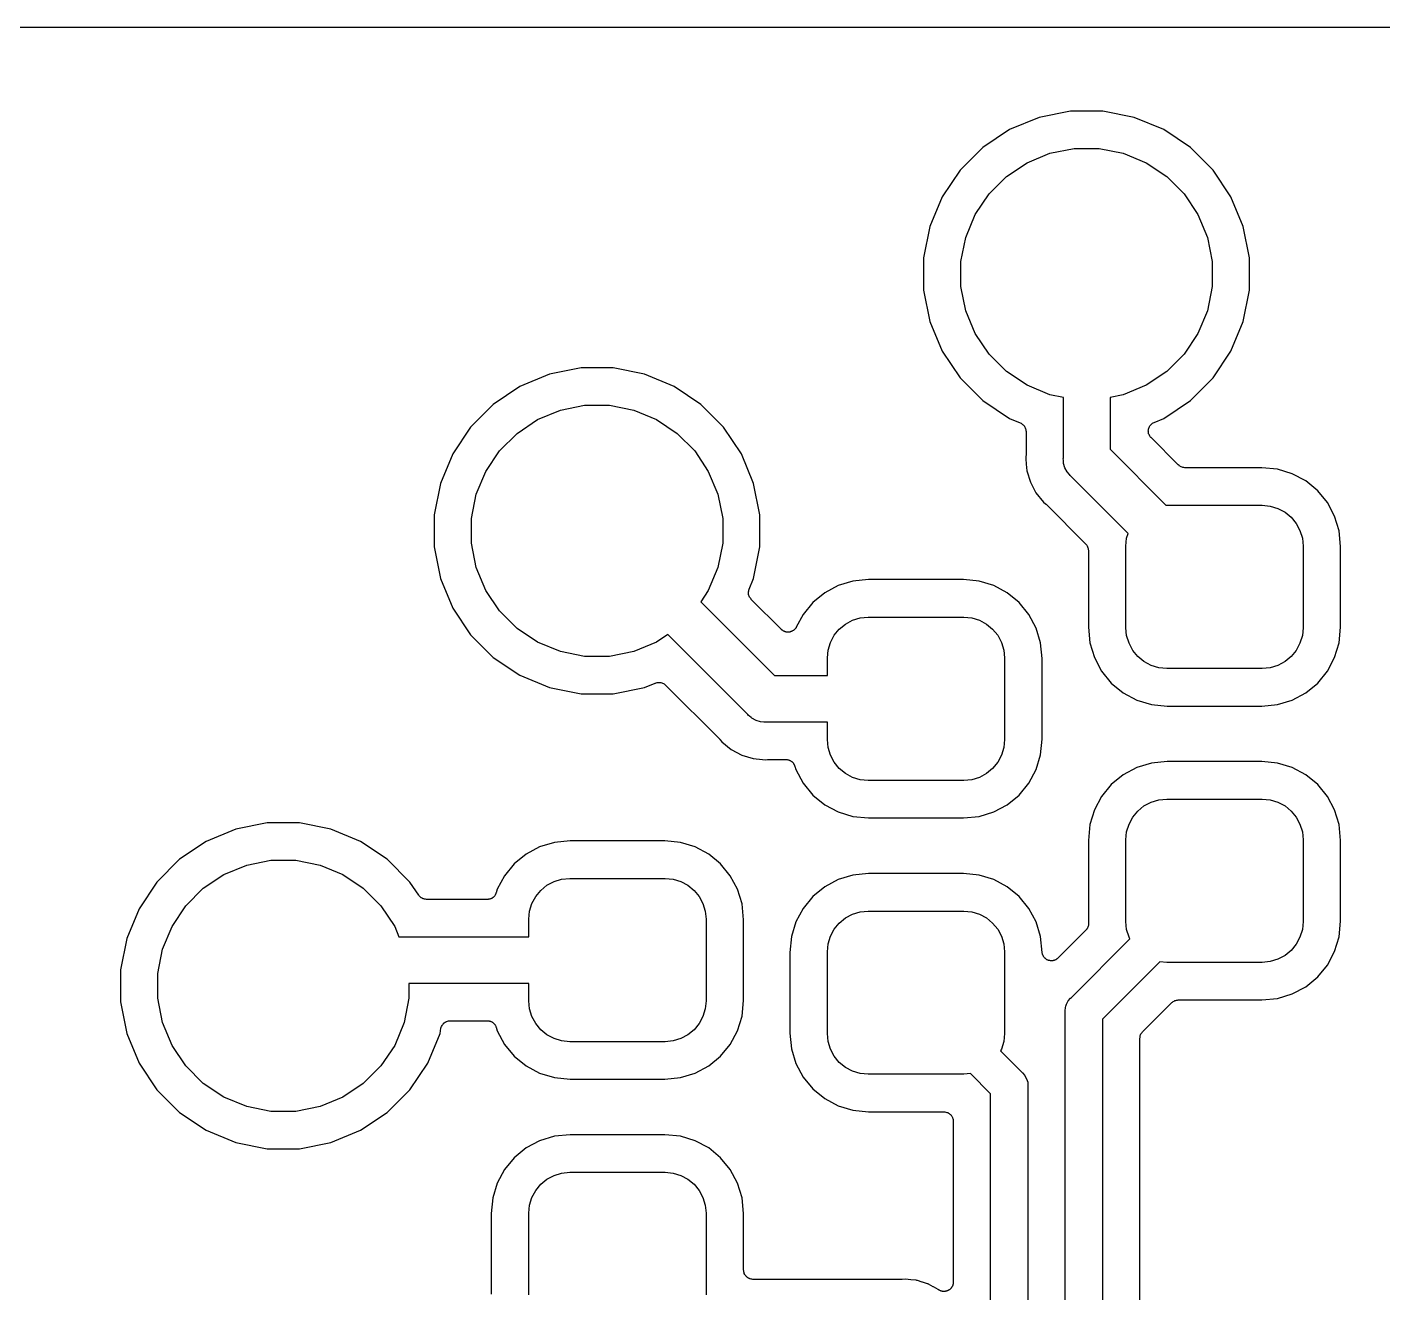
# Model space of a CAD drawing. Extents: x 150 to 178.5, y -114.8 to -80.
# Drawn here: x 156.94 to 164.2, y -86.78 to -80 of the extents above; entities that cross this region are included whole.
import ezdxf

# ---------------------------------------------------------------- set-up
doc = ezdxf.new("R2010")
doc.units = 0
doc.header["$MEASUREMENT"] = 0
doc.layers.add('BLACK', color=7, linetype='CONTINUOUS')

msp = doc.modelspace()

# ---------------------------------------------------------------- linework, layer by layer
at = {"layer": 'BLACK', "linetype": 'CONTINUOUS'}
for p, q in [((150.05, -80), (178.45, -80)), ((162.36, -80.4838), (162.201, -80.5496)), ((162.529, -80.4502), (162.36, -80.4838)), ((162.701, -80.4502), (162.529, -80.4502)), ((162.869, -80.4838), (162.701, -80.4502)), ((163.028, -80.5496), (162.869, -80.4838)), ((162.201, -80.5496), (162.058, -80.6451)), ((163.171, -80.6451), (163.028, -80.5496)), ((162.058, -80.6451), (161.936, -80.7667)), ((162.418, -80.6761), (162.548, -80.6502)), ((162.548, -80.6502), (162.681, -80.6502)), ((162.681, -80.6502), (162.811, -80.6761)), ((163.293, -80.7668), (163.171, -80.6451)), ((162.185, -80.8005), (162.296, -80.7268)), ((162.296, -80.7268), (162.418, -80.6761)), ((162.811, -80.6761), (162.933, -80.7268)), ((162.933, -80.7268), (163.044, -80.8005)), ((161.936, -80.7667), (161.841, -80.9098)), ((162.092, -80.8942), (162.185, -80.8005)), ((163.044, -80.8005), (163.137, -80.8942)), ((163.388, -80.9098), (163.293, -80.7668)), ((161.841, -80.9098), (161.775, -81.0686)), ((162.018, -81.0045), (162.092, -80.8942)), ((163.137, -80.8942), (163.211, -81.0045)), ((163.454, -81.0686), (163.388, -80.9098)), ((161.967, -81.127), (162.018, -81.0045)), ((163.211, -81.0045), (163.262, -81.127)), ((161.775, -81.0686), (161.741, -81.2373)), ((163.488, -81.2373), (163.454, -81.0686)), ((161.941, -81.257), (161.967, -81.127)), ((163.262, -81.127), (163.288, -81.257)), ((161.741, -81.2373), (161.741, -81.4093)), ((163.488, -81.4093), (163.488, -81.2373)), ((161.941, -81.3896), (161.941, -81.257)), ((163.288, -81.257), (163.288, -81.3896)), ((161.741, -81.4093), (161.775, -81.578)), ((161.967, -81.5197), (161.941, -81.3896)), ((163.288, -81.3896), (163.262, -81.5197)), ((163.454, -81.578), (163.488, -81.4093)), ((162.018, -81.6422), (161.967, -81.5197)), ((163.262, -81.5197), (163.211, -81.6422)), ((161.775, -81.578), (161.841, -81.7369)), ((163.388, -81.7369), (163.454, -81.578)), ((162.092, -81.7524), (162.018, -81.6422)), ((163.211, -81.6422), (163.137, -81.7524)), ((161.841, -81.7369), (161.936, -81.8799)), ((163.293, -81.8799), (163.388, -81.7369)), ((162.185, -81.8462), (162.092, -81.7524)), ((163.137, -81.7524), (163.044, -81.8462)), ((159.736, -81.8605), (159.577, -81.9263)), ((159.905, -81.8269), (159.736, -81.8605)), ((160.077, -81.8269), (159.905, -81.8269)), ((160.245, -81.8605), (160.077, -81.8269)), ((160.404, -81.9263), (160.245, -81.8605)), ((161.936, -81.8799), (162.058, -82.0015)), ((162.296, -81.9198), (162.185, -81.8462)), ((163.044, -81.8462), (162.933, -81.9198)), ((163.171, -82.0015), (163.293, -81.8799)), ((159.577, -81.9263), (159.434, -82.0218)), ((160.547, -82.0218), (160.404, -81.9263)), ((162.418, -81.9706), (162.296, -81.9198)), ((162.933, -81.9198), (162.811, -81.9706)), ((159.434, -82.0218), (159.313, -82.1434)), ((159.794, -82.0528), (159.924, -82.0269)), ((159.924, -82.0269), (160.057, -82.0269)), ((160.057, -82.0269), (160.187, -82.0528)), ((160.669, -82.1434), (160.547, -82.0218)), ((162.058, -82.0015), (162.201, -82.097)), ((162.49, -81.9847), (162.418, -81.9706)), ((162.49, -82.3084), (162.49, -81.9847)), ((162.811, -81.9706), (162.74, -81.9847)), ((162.74, -81.9847), (162.74, -82.2628)), ((163.028, -82.0971), (163.171, -82.0015)), ((159.562, -82.1772), (159.672, -82.1035)), ((159.672, -82.1035), (159.794, -82.0528)), ((160.187, -82.0528), (160.31, -82.1035)), ((160.31, -82.1035), (160.42, -82.1772)), ((162.201, -82.097), (162.259, -82.121)), ((162.976, -82.1186), (163.028, -82.0971)), ((159.313, -82.1434), (159.217, -82.2864)), ((159.468, -82.2709), (159.562, -82.1772)), ((160.42, -82.1772), (160.514, -82.2709)), ((160.764, -82.2864), (160.669, -82.1434)), ((162.259, -82.121), (162.259, -82.121)), ((162.259, -82.121), (162.259, -82.1211)), ((162.259, -82.1211), (162.259, -82.1211)), ((162.259, -82.1211), (162.259, -82.1212)), ((162.259, -82.1212), (162.263, -82.1234)), ((162.263, -82.1234), (162.268, -82.1257)), ((162.268, -82.1257), (162.268, -82.1258)), ((162.268, -82.1258), (162.268, -82.1259)), ((162.268, -82.1259), (162.271, -82.1289)), ((162.271, -82.1289), (162.275, -82.1319)), ((162.275, -82.1319), (162.275, -82.1321)), ((162.275, -82.1321), (162.275, -82.1322)), ((162.275, -82.1322), (162.278, -82.1358)), ((162.278, -82.1358), (162.281, -82.1395)), ((162.281, -82.1395), (162.281, -82.1397)), ((162.281, -82.1397), (162.281, -82.1398)), ((162.281, -82.1398), (162.284, -82.144)), ((162.284, -82.144), (162.286, -82.1481)), ((162.286, -82.1481), (162.286, -82.1483)), ((162.286, -82.1483), (162.286, -82.1485)), ((162.286, -82.1485), (162.287, -82.1529)), ((162.287, -82.1529), (162.289, -82.1574)), ((162.289, -82.1574), (162.289, -82.1577)), ((162.289, -82.1577), (162.289, -82.1579)), ((162.289, -82.1579), (162.289, -82.1624)), ((162.289, -82.1624), (162.29, -82.1671)), ((162.29, -82.1671), (162.29, -82.2961)), ((162.945, -82.1643), (162.946, -82.1596)), ((162.945, -82.1644), (162.945, -82.1643)), ((162.945, -82.1646), (162.945, -82.1644)), ((162.946, -82.1692), (162.945, -82.1646)), ((162.946, -82.1546), (162.948, -82.1501)), ((162.946, -82.1547), (162.946, -82.1546)), ((162.946, -82.1549), (162.946, -82.1547)), ((162.946, -82.1596), (162.946, -82.1549)), ((162.946, -82.174), (162.946, -82.1692)), ((162.946, -82.1741), (162.946, -82.174)), ((162.946, -82.1743), (162.946, -82.1741)), ((162.947, -82.1789), (162.946, -82.1743)), ((162.949, -82.1834), (162.947, -82.1789)), ((162.948, -82.1501), (162.949, -82.1455)), ((162.949, -82.1453), (162.951, -82.1411)), ((162.949, -82.1454), (162.949, -82.1453)), ((162.949, -82.1455), (162.949, -82.1454)), ((162.949, -82.1835), (162.949, -82.1834)), ((162.949, -82.1836), (162.949, -82.1835)), ((162.951, -82.1878), (162.949, -82.1836)), ((162.951, -82.1411), (162.954, -82.1369)), ((162.954, -82.1367), (162.957, -82.1331)), ((162.954, -82.1368), (162.954, -82.1367)), ((162.954, -82.1369), (162.954, -82.1368)), ((162.957, -82.1331), (162.96, -82.1294)), ((162.96, -82.1292), (162.964, -82.1262)), ((162.96, -82.1293), (162.96, -82.1292)), ((162.96, -82.1294), (162.96, -82.1293)), ((162.964, -82.1262), (162.967, -82.1232)), ((162.967, -82.1232), (162.968, -82.1232)), ((162.968, -82.1231), (162.972, -82.1208)), ((162.968, -82.1232), (162.968, -82.1231)), ((162.972, -82.1208), (162.976, -82.1186)), ((162.953, -82.1921), (162.951, -82.1878)), ((162.953, -82.1922), (162.953, -82.1921)), ((162.953, -82.1923), (162.953, -82.1922)), ((162.956, -82.196), (162.953, -82.1923)), ((162.959, -82.1997), (162.956, -82.196)), ((162.959, -82.1999), (162.959, -82.1997)), ((162.96, -82.1999), (162.959, -82.1999)), ((162.959, -82.1999), (162.959, -82.1999)), ((162.96, -82.2002), (162.96, -82.1999)), ((163.106, -82.3466), (162.96, -82.2002)), ((159.217, -82.2864), (159.151, -82.4453)), ((159.394, -82.3812), (159.468, -82.2709)), ((160.514, -82.2709), (160.587, -82.3812)), ((160.83, -82.4453), (160.764, -82.2864)), ((162.289, -82.301), (162.288, -82.3145)), ((162.288, -82.3145), (162.291, -82.3422)), ((162.29, -82.2968), (162.289, -82.2989)), ((162.289, -82.2989), (162.289, -82.301)), ((162.29, -82.2961), (162.29, -82.2968)), ((162.489, -82.3145), (162.49, -82.3084)), ((162.49, -82.3207), (162.489, -82.3145)), ((162.49, -82.3233), (162.49, -82.3207)), ((162.491, -82.339), (162.49, -82.3233)), ((162.74, -82.2628), (163.04, -82.5629)), ((159.343, -82.5037), (159.394, -82.3812)), ((160.587, -82.3812), (160.638, -82.5037)), ((162.291, -82.3422), (162.291, -82.3422)), ((162.291, -82.3422), (162.294, -82.3783)), ((162.294, -82.3783), (162.313, -82.4395)), ((162.498, -82.3626), (162.491, -82.339)), ((162.51, -82.3843), (162.498, -82.3626)), ((162.522, -82.3986), (162.51, -82.3843)), ((162.526, -82.4034), (162.522, -82.3986)), ((163.11, -82.3496), (163.106, -82.3466)), ((163.113, -82.3525), (163.11, -82.3496)), ((163.114, -82.3527), (163.113, -82.3525)), ((163.114, -82.3528), (163.114, -82.3527)), ((163.118, -82.355), (163.114, -82.3528)), ((163.122, -82.3572), (163.118, -82.355)), ((163.122, -82.3573), (163.122, -82.3572)), ((163.122, -82.3575), (163.122, -82.3573)), ((163.127, -82.3588), (163.122, -82.3575)), ((163.131, -82.3602), (163.127, -82.3588)), ((163.132, -82.3603), (163.131, -82.3602)), ((163.131, -82.3602), (163.131, -82.3602)), ((163.136, -82.3608), (163.132, -82.3603)), ((163.141, -82.3613), (163.136, -82.3608)), ((163.142, -82.3613), (163.141, -82.3613)), ((163.141, -82.3613), (163.141, -82.3613)), ((163.141, -82.3613), (163.141, -82.3613)), ((163.141, -82.3613), (163.141, -82.3613)), ((163.554, -82.3613), (163.142, -82.3613)), ((163.638, -82.3696), (163.554, -82.3613)), ((163.717, -82.3935), (163.638, -82.3696)), ((163.789, -82.4323), (163.717, -82.3935)), ((159.151, -82.4453), (159.118, -82.614)), ((160.864, -82.614), (160.83, -82.4453)), ((162.313, -82.4395), (162.343, -82.496)), ((162.53, -82.4073), (162.526, -82.4034)), ((162.837, -82.7136), (162.53, -82.4073)), ((163.853, -82.4845), (163.789, -82.4323)), ((159.318, -82.6337), (159.343, -82.5037)), ((160.638, -82.5037), (160.664, -82.6337)), ((162.343, -82.496), (162.384, -82.5455)), ((162.384, -82.5455), (162.394, -82.5541)), ((163.905, -82.5481), (163.853, -82.4845)), ((159.118, -82.614), (159.118, -82.786)), ((160.864, -82.786), (160.864, -82.614)), ((162.394, -82.5541), (162.395, -82.5545)), ((162.395, -82.5545), (162.396, -82.556)), ((162.396, -82.556), (162.398, -82.5574)), ((162.398, -82.5574), (162.609, -82.7688)), ((163.04, -82.5629), (163.044, -82.5625)), ((163.044, -82.5625), (163.556, -82.5625)), ((163.556, -82.5625), (163.599, -82.5667)), ((163.599, -82.5667), (163.64, -82.5792)), ((163.64, -82.5792), (163.678, -82.5994)), ((163.678, -82.5994), (163.711, -82.6266)), ((163.944, -82.6206), (163.905, -82.5481)), ((159.318, -82.7663), (159.318, -82.6337)), ((160.664, -82.6337), (160.664, -82.7663)), ((163.711, -82.6266), (163.738, -82.6597)), ((163.738, -82.6597), (163.758, -82.6975)), ((163.968, -82.6994), (163.944, -82.6206)), ((162.825, -82.7812), (162.829, -82.7386)), ((162.829, -82.7386), (162.837, -82.7136)), ((163.758, -82.6975), (163.771, -82.7386)), ((163.771, -82.7386), (163.775, -82.7812)), ((163.976, -82.7837), (163.968, -82.6994)), ((159.118, -82.786), (159.151, -82.9547)), ((159.343, -82.8963), (159.318, -82.7663)), ((160.664, -82.7663), (160.638, -82.8963)), ((160.83, -82.9547), (160.864, -82.786)), ((162.609, -82.7688), (162.609, -82.7689)), ((162.609, -82.7689), (162.609, -82.7689)), ((162.609, -82.7689), (162.609, -82.7689)), ((162.609, -82.7689), (162.61, -82.7693)), ((162.61, -82.7693), (162.612, -82.7728)), ((162.612, -82.7728), (162.615, -82.7764)), ((162.615, -82.7764), (162.616, -82.7767)), ((162.616, -82.7767), (162.616, -82.7769)), ((162.616, -82.7769), (162.618, -82.7809)), ((162.618, -82.7809), (162.62, -82.7851)), ((162.62, -82.7851), (162.62, -82.7853)), ((162.62, -82.7853), (162.62, -82.7856)), ((162.62, -82.7856), (162.622, -82.79)), ((162.622, -82.79), (162.623, -82.7944)), ((162.623, -82.7944), (162.623, -82.7947)), ((162.623, -82.7947), (162.623, -82.7949)), ((162.623, -82.7949), (162.623, -82.7995)), ((162.623, -82.7995), (162.624, -82.8041)), ((162.624, -82.8041), (162.624, -83.2163)), ((162.825, -83.2188), (162.825, -82.7812)), ((163.775, -82.7812), (163.775, -83.2188)), ((163.976, -83.2163), (163.976, -82.7837)), ((159.394, -83.0188), (159.343, -82.8963)), ((160.638, -82.8963), (160.587, -83.0188)), ((159.151, -82.9547), (159.217, -83.1136)), ((160.806, -83.0124), (160.83, -82.9547)), ((161.362, -82.9696), (161.283, -82.9935)), ((161.446, -82.9613), (161.362, -82.9696)), ((161.954, -82.9613), (161.446, -82.9613)), ((162.038, -82.9696), (161.954, -82.9613)), ((162.117, -82.9935), (162.038, -82.9696)), ((159.468, -83.1291), (159.394, -83.0188)), ((160.587, -83.0188), (160.547, -83.0793)), ((160.803, -83.0264), (160.804, -83.0217)), ((160.803, -83.031), (160.803, -83.0264)), ((160.803, -83.0312), (160.803, -83.031)), ((160.803, -83.0314), (160.803, -83.0312)), ((160.803, -83.0361), (160.803, -83.0314)), ((160.803, -83.0407), (160.803, -83.0361)), ((160.803, -83.0409), (160.803, -83.0407)), ((160.803, -83.0411), (160.803, -83.0409)), ((160.805, -83.0457), (160.803, -83.0411)), ((160.804, -83.0213), (160.805, -83.0169)), ((160.804, -83.0215), (160.804, -83.0213)), ((160.804, -83.0217), (160.804, -83.0215)), ((160.805, -83.0169), (160.806, -83.0124)), ((160.806, -83.0501), (160.805, -83.0457)), ((160.806, -83.0503), (160.806, -83.0501)), ((160.806, -83.0505), (160.806, -83.0503)), ((160.808, -83.0546), (160.806, -83.0505)), ((160.811, -83.0587), (160.808, -83.0546)), ((161.211, -83.0323), (161.147, -83.0845)), ((161.283, -82.9935), (161.211, -83.0323)), ((162.189, -83.0323), (162.117, -82.9935)), ((162.253, -83.0845), (162.189, -83.0323)), ((159.217, -83.1136), (159.313, -83.2566)), ((160.547, -83.0793), (160.942, -83.475)), ((160.811, -83.0589), (160.811, -83.0587)), ((160.811, -83.0591), (160.811, -83.0589)), ((160.814, -83.0628), (160.811, -83.0591)), ((160.817, -83.0664), (160.814, -83.0628)), ((160.817, -83.0667), (160.817, -83.0664)), ((160.817, -83.0669), (160.817, -83.0667)), ((160.817, -83.0667), (160.817, -83.0667)), ((160.817, -83.0667), (160.817, -83.0667)), ((160.979, -83.2284), (160.817, -83.0669)), ((161.147, -83.0845), (161.095, -83.1481)), ((162.305, -83.1481), (162.253, -83.0845)), ((159.562, -83.2228), (159.468, -83.1291)), ((161.095, -83.1481), (161.058, -83.2166)), ((161.289, -83.2266), (161.322, -83.1994)), ((161.322, -83.1994), (161.36, -83.1792)), ((161.36, -83.1792), (161.401, -83.1667)), ((161.401, -83.1667), (161.444, -83.1625)), ((161.444, -83.1625), (161.956, -83.1625)), ((161.956, -83.1625), (161.999, -83.1667)), ((161.999, -83.1667), (162.04, -83.1792)), ((162.04, -83.1792), (162.078, -83.1994)), ((162.078, -83.1994), (162.111, -83.2266)), ((162.344, -83.2206), (162.305, -83.1481)), ((159.313, -83.2566), (159.434, -83.3782)), ((159.672, -83.2965), (159.562, -83.2228)), ((160.37, -83.2561), (160.31, -83.2965)), ((160.798, -83.6841), (160.37, -83.2561)), ((160.98, -83.2298), (160.979, -83.2284)), ((160.982, -83.2315), (160.98, -83.2298)), ((160.984, -83.2329), (160.982, -83.2315)), ((160.986, -83.2346), (160.984, -83.2329)), ((160.988, -83.2356), (160.986, -83.2346)), ((160.99, -83.2369), (160.988, -83.2356)), ((160.993, -83.2379), (160.99, -83.2369)), ((160.995, -83.2392), (160.993, -83.2379)), ((160.997, -83.2398), (160.995, -83.2392)), ((160.999, -83.2407), (160.997, -83.2398)), ((161.002, -83.2413), (160.999, -83.2407)), ((161.004, -83.242), (161.002, -83.2413)), ((161.006, -83.2423), (161.004, -83.242)), ((161.009, -83.2427), (161.006, -83.2423)), ((161.011, -83.2427), (161.009, -83.2427)), ((161.014, -83.243), (161.011, -83.2427)), ((161.016, -83.2428), (161.014, -83.243)), ((161.018, -83.2428), (161.016, -83.2428)), ((161.021, -83.2423), (161.018, -83.2428)), ((161.024, -83.2421), (161.021, -83.2423)), ((161.026, -83.2414), (161.024, -83.2421)), ((161.028, -83.241), (161.026, -83.2414)), ((161.03, -83.24), (161.028, -83.241)), ((161.033, -83.2393), (161.03, -83.24)), ((161.035, -83.2382), (161.033, -83.2393)), ((161.037, -83.2374), (161.035, -83.2382)), ((161.039, -83.236), (161.037, -83.2374)), ((161.042, -83.2347), (161.039, -83.236)), ((161.043, -83.2333), (161.042, -83.2347)), ((161.045, -83.232), (161.043, -83.2333)), ((161.047, -83.2302), (161.045, -83.232)), ((161.049, -83.2286), (161.047, -83.2302)), ((161.051, -83.2268), (161.049, -83.2286)), ((161.052, -83.2252), (161.051, -83.2268)), ((161.054, -83.2231), (161.052, -83.2252)), ((161.055, -83.2211), (161.054, -83.2231)), ((161.057, -83.2191), (161.055, -83.2211)), ((161.058, -83.2172), (161.057, -83.2191)), ((161.058, -83.2166), (161.058, -83.2172)), ((161.242, -83.2975), (161.262, -83.2597)), ((161.262, -83.2597), (161.289, -83.2266)), ((162.111, -83.2266), (162.138, -83.2597)), ((162.138, -83.2597), (162.158, -83.2975)), ((162.368, -83.2994), (162.344, -83.2206)), ((162.624, -83.2163), (162.632, -83.3006)), ((162.829, -83.2614), (162.825, -83.2188)), ((162.842, -83.3025), (162.829, -83.2614)), ((163.771, -83.2614), (163.758, -83.3025)), ((163.775, -83.2188), (163.771, -83.2614)), ((163.968, -83.3006), (163.976, -83.2163)), ((159.794, -83.3472), (159.672, -83.2965)), ((160.31, -83.2965), (160.187, -83.3472)), ((161.225, -83.3812), (161.229, -83.3386)), ((161.229, -83.3386), (161.242, -83.2975)), ((162.158, -83.2975), (162.171, -83.3386)), ((162.171, -83.3386), (162.175, -83.3812)), ((162.376, -83.3837), (162.368, -83.2994)), ((162.632, -83.3006), (162.656, -83.3794)), ((162.862, -83.3403), (162.842, -83.3025)), ((162.889, -83.3734), (162.862, -83.3403)), ((163.738, -83.3403), (163.711, -83.3734)), ((163.758, -83.3025), (163.738, -83.3403)), ((163.944, -83.3794), (163.968, -83.3006)), ((159.434, -83.3782), (159.577, -83.4737)), ((159.924, -83.3731), (159.794, -83.3472)), ((160.057, -83.3731), (159.924, -83.3731)), ((160.187, -83.3472), (160.057, -83.3731)), ((161.225, -83.475), (161.225, -83.3812)), ((162.175, -83.3812), (162.175, -83.8187)), ((162.376, -83.8163), (162.376, -83.3837)), ((162.656, -83.3794), (162.695, -83.4519)), ((162.922, -83.4006), (162.889, -83.3734)), ((162.96, -83.4208), (162.922, -83.4006)), ((163.678, -83.4006), (163.64, -83.4208)), ((163.711, -83.3734), (163.678, -83.4006)), ((163.905, -83.4519), (163.944, -83.3794)), ((159.577, -83.4737), (159.736, -83.5395)), ((160.942, -83.475), (161.225, -83.475)), ((162.695, -83.4519), (162.747, -83.5155)), ((163.001, -83.4333), (162.96, -83.4208)), ((163.044, -83.4375), (163.001, -83.4333)), ((163.556, -83.4375), (163.044, -83.4375)), ((163.599, -83.4333), (163.556, -83.4375)), ((163.64, -83.4208), (163.599, -83.4333)), ((163.853, -83.5155), (163.905, -83.4519)), ((159.736, -83.5395), (159.905, -83.5731)), ((160.077, -83.5731), (160.245, -83.5395)), ((160.245, -83.5395), (160.303, -83.5156)), ((160.303, -83.5155), (160.304, -83.5154)), ((160.303, -83.5156), (160.303, -83.5155)), ((160.303, -83.5155), (160.303, -83.5155)), ((160.303, -83.5156), (160.303, -83.5156)), ((160.304, -83.5154), (160.308, -83.5141)), ((160.308, -83.5141), (160.313, -83.5128)), ((160.313, -83.5127), (160.318, -83.5123)), ((160.313, -83.5128), (160.313, -83.5127)), ((160.313, -83.5127), (160.313, -83.5127)), ((160.318, -83.5123), (160.322, -83.5118)), ((160.322, -83.5118), (160.323, -83.5119)), ((160.323, -83.5119), (160.323, -83.5118)), ((160.323, -83.5118), (160.328, -83.5124)), ((160.328, -83.5124), (160.332, -83.5128)), ((160.332, -83.5128), (160.332, -83.5129)), ((160.332, -83.5129), (160.333, -83.5129)), ((160.333, -83.5129), (160.337, -83.5143)), ((160.337, -83.5143), (160.341, -83.5157)), ((160.341, -83.5157), (160.342, -83.5158)), ((160.342, -83.5158), (160.342, -83.5158)), ((160.342, -83.5158), (160.346, -83.5181)), ((160.346, -83.5181), (160.35, -83.5203)), ((160.35, -83.5203), (160.35, -83.5204)), ((160.35, -83.5204), (160.35, -83.5205)), ((160.35, -83.5205), (160.354, -83.5235)), ((160.354, -83.5235), (160.358, -83.5265)), ((160.358, -83.5265), (160.648, -83.8168)), ((162.747, -83.5155), (162.811, -83.5677)), ((163.789, -83.5677), (163.853, -83.5155)), ((159.905, -83.5731), (160.077, -83.5731)), ((162.811, -83.5677), (162.883, -83.6065)), ((162.883, -83.6065), (162.962, -83.6304)), ((162.962, -83.6304), (163.046, -83.6387)), ((163.554, -83.6387), (163.638, -83.6304)), ((163.638, -83.6304), (163.717, -83.6065)), ((163.717, -83.6065), (163.789, -83.5677)), ((160.802, -83.6888), (160.798, -83.6841)), ((160.807, -83.6927), (160.802, -83.6888)), ((160.816, -83.7006), (160.807, -83.6927)), ((160.807, -83.6927), (160.807, -83.6927)), ((160.821, -83.7044), (160.816, -83.7006)), ((160.843, -83.716), (160.821, -83.7044)), ((163.046, -83.6387), (163.554, -83.6387)), ((160.866, -83.7232), (160.843, -83.716)), ((160.885, -83.725), (160.866, -83.7232)), ((160.891, -83.7256), (160.885, -83.725)), ((160.885, -83.725), (160.885, -83.725)), ((160.897, -83.725), (160.891, -83.7256)), ((161.225, -83.725), (160.897, -83.725)), ((161.225, -83.8187), (161.225, -83.725)), ((160.648, -83.8168), (160.648, -83.8173)), ((160.648, -83.8173), (160.65, -83.8189)), ((160.65, -83.8189), (160.651, -83.8204)), ((160.651, -83.8204), (160.66, -83.8309)), ((160.66, -83.8309), (160.709, -83.8715)), ((161.229, -83.8614), (161.225, -83.8187)), ((162.175, -83.8187), (162.171, -83.8614)), ((162.368, -83.9006), (162.376, -83.8163)), ((160.709, -83.8715), (160.766, -83.9017)), ((160.766, -83.9017), (160.827, -83.9203)), ((160.827, -83.9203), (160.877, -83.9252)), ((160.877, -83.9252), (160.877, -83.9252)), ((160.877, -83.9252), (160.891, -83.9266)), ((160.891, -83.9266), (160.904, -83.9252)), ((160.904, -83.9252), (160.905, -83.9252)), ((160.905, -83.9252), (160.907, -83.9252)), ((160.907, -83.9252), (160.909, -83.925)), ((160.909, -83.925), (161.002, -83.925)), ((161.002, -83.925), (161.003, -83.925)), ((161.003, -83.925), (161.005, -83.9253)), ((161.005, -83.9253), (161.008, -83.9253)), ((161.008, -83.9253), (161.01, -83.9258)), ((161.01, -83.9258), (161.013, -83.9261)), ((161.013, -83.9261), (161.015, -83.9268)), ((161.015, -83.9268), (161.017, -83.9272)), ((161.017, -83.9272), (161.02, -83.9282)), ((161.02, -83.9282), (161.022, -83.929)), ((161.242, -83.9025), (161.229, -83.8614)), ((161.262, -83.9403), (161.242, -83.9025)), ((162.158, -83.9025), (162.138, -83.9403)), ((162.171, -83.8614), (162.158, -83.9025)), ((162.344, -83.9794), (162.368, -83.9006)), ((161.022, -83.929), (161.024, -83.9301)), ((161.024, -83.9301), (161.026, -83.931)), ((161.026, -83.931), (161.028, -83.9325)), ((161.028, -83.9325), (161.031, -83.9337)), ((161.031, -83.9337), (161.032, -83.9352)), ((161.032, -83.9352), (161.034, -83.9364)), ((161.034, -83.9364), (161.036, -83.9383)), ((161.036, -83.9383), (161.038, -83.94)), ((161.038, -83.94), (161.04, -83.9418)), ((161.04, -83.9418), (161.041, -83.9433)), ((161.041, -83.9433), (161.043, -83.9456)), ((161.043, -83.9456), (161.044, -83.9476)), ((161.044, -83.9476), (161.045, -83.9496)), ((161.045, -83.9496), (161.047, -83.9515)), ((161.047, -83.9515), (161.048, -83.9539)), ((161.048, -83.9539), (161.049, -83.9563)), ((161.049, -83.9563), (161.049, -83.9584)), ((161.049, -83.9584), (161.05, -83.9605)), ((161.05, -83.9605), (161.056, -83.9794)), ((161.056, -83.9794), (161.095, -84.0519)), ((161.289, -83.9734), (161.262, -83.9403)), ((161.322, -84.0006), (161.289, -83.9734)), ((161.36, -84.0208), (161.322, -84.0006)), ((162.078, -84.0006), (162.04, -84.0208)), ((162.111, -83.9734), (162.078, -84.0006)), ((162.138, -83.9403), (162.111, -83.9734)), ((162.305, -84.0519), (162.344, -83.9794)), ((162.883, -83.9685), (162.811, -84.0073)), ((162.962, -83.9446), (162.883, -83.9685)), ((163.046, -83.9363), (162.962, -83.9446)), ((163.554, -83.9363), (163.046, -83.9363)), ((163.638, -83.9446), (163.554, -83.9363)), ((163.717, -83.9685), (163.638, -83.9446)), ((163.789, -84.0073), (163.717, -83.9685)), ((161.095, -84.0519), (161.147, -84.1155)), ((161.401, -84.0333), (161.36, -84.0208)), ((161.444, -84.0375), (161.401, -84.0333)), ((161.956, -84.0375), (161.444, -84.0375)), ((161.999, -84.0333), (161.956, -84.0375)), ((162.04, -84.0208), (161.999, -84.0333)), ((162.253, -84.1155), (162.305, -84.0519)), ((162.747, -84.0595), (162.695, -84.1231)), ((162.811, -84.0073), (162.747, -84.0595)), ((163.853, -84.0595), (163.789, -84.0073)), ((163.905, -84.1231), (163.853, -84.0595)), ((161.147, -84.1155), (161.211, -84.1677)), ((162.189, -84.1677), (162.253, -84.1155)), ((162.695, -84.1231), (162.656, -84.1956)), ((162.96, -84.1542), (163.001, -84.1417)), ((163.001, -84.1417), (163.044, -84.1375)), ((163.044, -84.1375), (163.556, -84.1375)), ((163.556, -84.1375), (163.599, -84.1417)), ((163.599, -84.1417), (163.64, -84.1542)), ((163.944, -84.1956), (163.905, -84.1231)), ((161.211, -84.1677), (161.283, -84.2065)), ((161.283, -84.2065), (161.362, -84.2304)), ((162.038, -84.2304), (162.117, -84.2065)), ((162.117, -84.2065), (162.189, -84.1677)), ((162.656, -84.1956), (162.632, -84.2744)), ((162.862, -84.2347), (162.889, -84.2016)), ((162.889, -84.2016), (162.922, -84.1744)), ((162.922, -84.1744), (162.96, -84.1542)), ((163.64, -84.1542), (163.678, -84.1744)), ((163.678, -84.1744), (163.711, -84.2016)), ((163.711, -84.2016), (163.738, -84.2347)), ((163.968, -84.2744), (163.944, -84.1956)), ((158.223, -84.2653), (158.055, -84.2989)), ((158.395, -84.2653), (158.223, -84.2653)), ((158.564, -84.2989), (158.395, -84.2653)), ((161.362, -84.2304), (161.446, -84.2387)), ((161.446, -84.2387), (161.954, -84.2387)), ((161.954, -84.2387), (162.038, -84.2304)), ((162.632, -84.2744), (162.624, -84.3587)), ((162.829, -84.3136), (162.842, -84.2725)), ((162.842, -84.2725), (162.862, -84.2347)), ((163.738, -84.2347), (163.758, -84.2725)), ((163.758, -84.2725), (163.771, -84.3136)), ((163.976, -84.3587), (163.968, -84.2744)), ((158.055, -84.2989), (157.896, -84.3647)), ((158.723, -84.3647), (158.564, -84.2989)), ((159.846, -84.3613), (159.762, -84.3696)), ((160.354, -84.3613), (159.846, -84.3613)), ((160.438, -84.3696), (160.354, -84.3613)), ((162.624, -84.3587), (162.624, -84.7913)), ((162.825, -84.3563), (162.829, -84.3136)), ((162.825, -84.7938), (162.825, -84.3563)), ((163.771, -84.3136), (163.775, -84.3563)), ((163.775, -84.3563), (163.775, -84.7938)), ((163.976, -84.7913), (163.976, -84.3587)), ((157.896, -84.3647), (157.753, -84.4602)), ((158.866, -84.4602), (158.723, -84.3647)), ((159.611, -84.4323), (159.547, -84.4845)), ((159.683, -84.3935), (159.611, -84.4323)), ((159.762, -84.3696), (159.683, -84.3935)), ((160.517, -84.3935), (160.438, -84.3696)), ((160.589, -84.4323), (160.517, -84.3935)), ((160.653, -84.4845), (160.589, -84.4323)), ((157.753, -84.4602), (157.631, -84.5818)), ((157.99, -84.5419), (158.113, -84.4912)), ((158.113, -84.4912), (158.243, -84.4653)), ((158.243, -84.4653), (158.376, -84.4653)), ((158.376, -84.4653), (158.506, -84.4912)), ((158.506, -84.4912), (158.628, -84.5419)), ((158.987, -84.5818), (158.866, -84.4602)), ((159.547, -84.4845), (159.495, -84.5481)), ((160.705, -84.5481), (160.653, -84.4845)), ((157.631, -84.5818), (157.536, -84.7248)), ((157.88, -84.6156), (157.99, -84.5419)), ((158.628, -84.5419), (158.738, -84.6156)), ((159.035, -84.6528), (158.987, -84.5818)), ((159.495, -84.5481), (159.456, -84.6206)), ((159.722, -84.5994), (159.76, -84.5792)), ((159.76, -84.5792), (159.801, -84.5667)), ((159.801, -84.5667), (159.844, -84.5625)), ((159.844, -84.5625), (160.356, -84.5625)), ((160.356, -84.5625), (160.399, -84.5667)), ((160.399, -84.5667), (160.44, -84.5792)), ((160.44, -84.5792), (160.478, -84.5994)), ((160.744, -84.6206), (160.705, -84.5481)), ((161.283, -84.5685), (161.211, -84.6073)), ((161.362, -84.5446), (161.283, -84.5685)), ((161.446, -84.5363), (161.362, -84.5446)), ((161.954, -84.5363), (161.446, -84.5363)), ((162.038, -84.5446), (161.954, -84.5363)), ((162.117, -84.5685), (162.038, -84.5446)), ((162.189, -84.6073), (162.117, -84.5685)), ((157.786, -84.7093), (157.88, -84.6156)), ((158.738, -84.6156), (158.832, -84.7093)), ((159.038, -84.6564), (159.035, -84.6528)), ((159.442, -84.655), (159.441, -84.6572)), ((159.444, -84.653), (159.442, -84.655)), ((159.445, -84.651), (159.444, -84.653)), ((159.446, -84.6491), (159.445, -84.651)), ((159.447, -84.6467), (159.446, -84.6491)), ((159.448, -84.6444), (159.447, -84.6467)), ((159.449, -84.6422), (159.448, -84.6444)), ((159.45, -84.6402), (159.449, -84.6422)), ((159.456, -84.6206), (159.45, -84.6395)), ((159.45, -84.6395), (159.45, -84.6402)), ((159.662, -84.6597), (159.689, -84.6266)), ((159.689, -84.6266), (159.722, -84.5994)), ((160.478, -84.5994), (160.511, -84.6266)), ((160.511, -84.6266), (160.538, -84.6597)), ((160.768, -84.6994), (160.744, -84.6206)), ((161.211, -84.6073), (161.147, -84.6595)), ((162.253, -84.6595), (162.189, -84.6073)), ((157.536, -84.7248), (157.47, -84.8837)), ((157.713, -84.8196), (157.786, -84.7093)), ((158.832, -84.7093), (158.906, -84.8196)), ((159.041, -84.66), (159.038, -84.6564)), ((159.041, -84.6601), (159.041, -84.66)), ((159.041, -84.6603), (159.041, -84.6601)), ((159.045, -84.6633), (159.041, -84.6603)), ((159.048, -84.6663), (159.045, -84.6633)), ((159.048, -84.6664), (159.048, -84.6663)), ((159.049, -84.6665), (159.048, -84.6664)), ((159.053, -84.6687), (159.049, -84.6665)), ((159.057, -84.671), (159.053, -84.6687)), ((159.057, -84.6711), (159.057, -84.671)), ((159.057, -84.671), (159.057, -84.671)), ((159.062, -84.6725), (159.057, -84.6711)), ((159.066, -84.6739), (159.062, -84.6725)), ((159.066, -84.674), (159.066, -84.6739)), ((159.066, -84.6739), (159.066, -84.6739)), ((159.071, -84.6745), (159.066, -84.674)), ((159.076, -84.675), (159.071, -84.6745)), ((159.402, -84.675), (159.076, -84.675)), ((159.076, -84.675), (159.076, -84.675)), ((159.076, -84.675), (159.076, -84.675)), ((159.076, -84.675), (159.076, -84.675)), ((159.076, -84.675), (159.076, -84.675)), ((159.405, -84.6748), (159.402, -84.675)), ((159.407, -84.6748), (159.405, -84.6748)), ((159.409, -84.6743), (159.407, -84.6748)), ((159.412, -84.674), (159.409, -84.6743)), ((159.414, -84.6734), (159.412, -84.674)), ((159.416, -84.673), (159.414, -84.6734)), ((159.419, -84.672), (159.416, -84.673)), ((159.421, -84.6712), (159.419, -84.672)), ((159.423, -84.6702), (159.421, -84.6712)), ((159.426, -84.6693), (159.423, -84.6702)), ((159.428, -84.6679), (159.426, -84.6693)), ((159.43, -84.6666), (159.428, -84.6679)), ((159.432, -84.6652), (159.43, -84.6666)), ((159.434, -84.664), (159.432, -84.6652)), ((159.436, -84.6622), (159.434, -84.664)), ((159.438, -84.6605), (159.436, -84.6622)), ((159.439, -84.6588), (159.438, -84.6605)), ((159.441, -84.6572), (159.439, -84.6588)), ((159.629, -84.7386), (159.642, -84.6975)), ((159.642, -84.6975), (159.662, -84.6597)), ((160.538, -84.6597), (160.558, -84.6975)), ((160.558, -84.6975), (160.571, -84.7386)), ((160.776, -84.7837), (160.768, -84.6994)), ((161.095, -84.7231), (161.056, -84.7956)), ((161.147, -84.6595), (161.095, -84.7231)), ((162.305, -84.7231), (162.253, -84.6595)), ((162.344, -84.7956), (162.305, -84.7231)), ((159.625, -84.7812), (159.629, -84.7386)), ((159.625, -84.875), (159.625, -84.7812)), ((160.571, -84.7386), (160.575, -84.7812)), ((160.575, -84.7812), (160.575, -85.2188)), ((160.776, -85.2163), (160.776, -84.7837)), ((161.056, -84.7956), (161.032, -84.8744)), ((161.289, -84.8016), (161.322, -84.7744)), ((161.322, -84.7744), (161.36, -84.7542)), ((161.36, -84.7542), (161.401, -84.7417)), ((161.401, -84.7417), (161.444, -84.7375)), ((161.444, -84.7375), (161.956, -84.7375)), ((161.956, -84.7375), (161.999, -84.7417)), ((161.999, -84.7417), (162.04, -84.7542)), ((162.04, -84.7542), (162.078, -84.7744)), ((162.078, -84.7744), (162.111, -84.8016)), ((162.368, -84.8744), (162.344, -84.7956)), ((162.624, -84.7913), (162.625, -84.8002)), ((162.625, -84.8002), (162.625, -84.8009)), ((162.829, -84.8364), (162.825, -84.7938)), ((163.775, -84.7938), (163.771, -84.8364)), ((163.968, -84.8756), (163.976, -84.7913)), ((157.662, -84.9421), (157.713, -84.8196)), ((158.906, -84.8196), (158.929, -84.875)), ((161.229, -84.9136), (161.242, -84.8725)), ((161.242, -84.8725), (161.262, -84.8347)), ((161.262, -84.8347), (161.289, -84.8016)), ((162.111, -84.8016), (162.138, -84.8347)), ((162.138, -84.8347), (162.158, -84.8725)), ((162.158, -84.8725), (162.171, -84.9136)), ((162.61, -84.8405), (162.461, -84.9894)), ((162.612, -84.8388), (162.61, -84.8405)), ((162.613, -84.8372), (162.612, -84.8388)), ((162.615, -84.835), (162.613, -84.8372)), ((162.616, -84.8329), (162.615, -84.835)), ((162.617, -84.831), (162.616, -84.8329)), ((162.619, -84.8292), (162.617, -84.831)), ((162.62, -84.8267), (162.619, -84.8292)), ((162.621, -84.8243), (162.62, -84.8267)), ((162.622, -84.8222), (162.621, -84.8243)), ((162.623, -84.8202), (162.622, -84.8222)), ((162.624, -84.815), (162.623, -84.8176)), ((162.623, -84.8176), (162.623, -84.8202)), ((162.625, -84.8107), (162.624, -84.8128)), ((162.624, -84.8128), (162.624, -84.815)), ((162.625, -84.8009), (162.625, -84.8031)), ((162.625, -84.8031), (162.625, -84.8053)), ((162.625, -84.8053), (162.625, -84.808)), ((162.625, -84.808), (162.625, -84.8107)), ((162.842, -84.8775), (162.829, -84.8364)), ((163.771, -84.8364), (163.758, -84.8775)), ((157.47, -84.8837), (157.436, -85.0524)), ((157.636, -85.0721), (157.662, -84.9421)), ((158.929, -84.875), (159.625, -84.875)), ((161.032, -84.8744), (161.024, -84.9587)), ((161.225, -84.9562), (161.229, -84.9136)), ((162.171, -84.9136), (162.175, -84.9562)), ((162.376, -84.9589), (162.368, -84.8744)), ((162.533, -85.2008), (162.847, -84.8869)), ((162.847, -84.8869), (162.842, -84.8775)), ((163.738, -84.9153), (163.711, -84.9484)), ((163.758, -84.8775), (163.738, -84.9153)), ((163.944, -84.9544), (163.968, -84.8756)), ((161.024, -84.9587), (161.024, -85.3913)), ((161.225, -85.3937), (161.225, -84.9562)), ((162.175, -84.9562), (162.175, -85.3937)), ((162.377, -84.9612), (162.376, -84.9589)), ((162.377, -84.9636), (162.377, -84.9612)), ((162.378, -84.966), (162.377, -84.9636)), ((162.378, -84.9685), (162.378, -84.966)), ((162.379, -84.9707), (162.378, -84.9685)), ((162.38, -84.9729), (162.379, -84.9707)), ((162.381, -84.9752), (162.38, -84.9729)), ((162.382, -84.9775), (162.381, -84.9752)), ((162.383, -84.9795), (162.382, -84.9775)), ((162.384, -84.9816), (162.383, -84.9795)), ((162.386, -84.9835), (162.384, -84.9816)), ((162.387, -84.9857), (162.386, -84.9835)), ((162.389, -84.9873), (162.387, -84.9857)), ((162.39, -84.9891), (162.389, -84.9873)), ((162.392, -84.9908), (162.39, -84.9891)), ((162.394, -84.9926), (162.392, -84.9908)), ((162.396, -84.9939), (162.394, -84.9926)), ((162.398, -84.9954), (162.396, -84.9939)), ((162.4, -84.9966), (162.398, -84.9954)), ((162.402, -84.998), (162.4, -84.9966)), ((162.404, -84.9989), (162.402, -84.998)), ((162.406, -85.0001), (162.404, -84.9989)), ((162.409, -85.0008), (162.406, -85.0001)), ((162.411, -85.0018), (162.409, -85.0008)), ((162.414, -85.0023), (162.411, -85.0018)), ((162.416, -85.003), (162.414, -85.0023)), ((162.418, -85.0033), (162.416, -85.003)), ((162.421, -85.0038), (162.418, -85.0033)), ((162.423, -85.0038), (162.421, -85.0038)), ((162.425, -85.004), (162.423, -85.0038)), ((162.428, -85.0038), (162.425, -85.004)), ((162.431, -85.0038), (162.428, -85.0038)), ((162.433, -85.0034), (162.431, -85.0038)), ((162.435, -85.0032), (162.433, -85.0034)), ((162.438, -85.0025), (162.435, -85.0032)), ((162.44, -85.002), (162.438, -85.0025)), ((162.442, -85.0011), (162.44, -85.002)), ((162.445, -85.0005), (162.442, -85.0011)), ((162.447, -84.9993), (162.445, -85.0005)), ((162.449, -84.9983), (162.447, -84.9993)), ((162.451, -84.997), (162.449, -84.9983)), ((162.453, -84.996), (162.451, -84.997)), ((162.455, -84.9944), (162.453, -84.996)), ((162.457, -84.993), (162.455, -84.9944)), ((162.459, -84.9913), (162.457, -84.993)), ((162.461, -84.9899), (162.459, -84.9913)), ((162.461, -84.9894), (162.461, -84.9899)), ((163.007, -85.0089), (162.7, -85.3164)), ((163.044, -85.0125), (163.007, -85.0089)), ((163.556, -85.0125), (163.044, -85.0125)), ((163.599, -85.0083), (163.556, -85.0125)), ((163.64, -84.9958), (163.599, -85.0083)), ((163.678, -84.9756), (163.64, -84.9958)), ((163.711, -84.9484), (163.678, -84.9756)), ((163.905, -85.0269), (163.944, -84.9544)), ((157.436, -85.0524), (157.436, -85.2244)), ((157.636, -85.2047), (157.636, -85.0721)), ((163.789, -85.1427), (163.853, -85.0905)), ((163.853, -85.0905), (163.905, -85.0269)), ((159.625, -85.125), (158.982, -85.125)), ((158.982, -85.125), (158.982, -85.2047)), ((159.625, -85.2188), (159.625, -85.125)), ((163.717, -85.1815), (163.789, -85.1427)), ((157.436, -85.2244), (157.47, -85.3931)), ((157.662, -85.3347), (157.636, -85.2047)), ((158.982, -85.2047), (158.956, -85.3347)), ((159.629, -85.2614), (159.625, -85.2188)), ((160.575, -85.2188), (160.571, -85.2614)), ((160.768, -85.3006), (160.776, -85.2163)), ((162.507, -85.2365), (162.516, -85.2192)), ((162.516, -85.2192), (162.529, -85.2039)), ((162.529, -85.2039), (162.533, -85.2008)), ((162.915, -85.3846), (163.071, -85.2284)), ((163.071, -85.2279), (163.075, -85.2251)), ((163.071, -85.2282), (163.071, -85.2279)), ((163.071, -85.2284), (163.071, -85.2282)), ((163.071, -85.2282), (163.071, -85.2282)), ((163.071, -85.2282), (163.071, -85.2282)), ((163.075, -85.2251), (163.079, -85.2221)), ((163.079, -85.2218), (163.083, -85.2197)), ((163.079, -85.2219), (163.079, -85.2218)), ((163.079, -85.2221), (163.079, -85.2219)), ((163.083, -85.2197), (163.087, -85.2175)), ((163.087, -85.2174), (163.088, -85.2173)), ((163.087, -85.2175), (163.087, -85.2174)), ((163.088, -85.2173), (163.092, -85.216)), ((163.092, -85.216), (163.097, -85.2147)), ((163.097, -85.2146), (163.102, -85.2142)), ((163.097, -85.2147), (163.097, -85.2146)), ((163.097, -85.2146), (163.097, -85.2146)), ((163.102, -85.2142), (163.106, -85.2137)), ((163.106, -85.2137), (163.554, -85.2137)), ((163.554, -85.2137), (163.638, -85.2054)), ((163.638, -85.2054), (163.717, -85.1815)), ((159.642, -85.3025), (159.629, -85.2614)), ((159.662, -85.3403), (159.642, -85.3025)), ((160.558, -85.3025), (160.538, -85.3403)), ((160.571, -85.2614), (160.558, -85.3025)), ((160.744, -85.3794), (160.768, -85.3006)), ((162.5, -85.2701), (162.501, -85.2554)), ((162.5, -85.275), (162.5, -85.2701)), ((162.5, -85.2701), (162.5, -85.2701)), ((162.5, -85.2799), (162.5, -85.275)), ((162.5, -97.0086), (162.5, -85.2799)), ((162.501, -85.2554), (162.502, -85.2544)), ((162.502, -85.2544), (162.504, -85.2465)), ((162.504, -85.2465), (162.507, -85.2365)), ((157.713, -85.4572), (157.662, -85.3347)), ((158.956, -85.3347), (158.906, -85.4572)), ((159.149, -85.3931), (159.154, -85.3652)), ((159.154, -85.3646), (159.156, -85.3601)), ((159.154, -85.3649), (159.154, -85.3646)), ((159.154, -85.365), (159.154, -85.3649)), ((159.154, -85.3649), (159.154, -85.3649)), ((159.154, -85.3652), (159.154, -85.365)), ((159.156, -85.3601), (159.157, -85.3556)), ((159.157, -85.3553), (159.16, -85.3512)), ((159.157, -85.3554), (159.157, -85.3553)), ((159.157, -85.3556), (159.157, -85.3554)), ((159.16, -85.3512), (159.162, -85.347)), ((159.162, -85.3467), (159.165, -85.3432)), ((159.162, -85.3469), (159.162, -85.3467)), ((159.162, -85.347), (159.162, -85.3469)), ((159.165, -85.3432), (159.168, -85.3395)), ((159.168, -85.3392), (159.172, -85.3363)), ((159.168, -85.3394), (159.168, -85.3392)), ((159.168, -85.3395), (159.168, -85.3394)), ((159.172, -85.3363), (159.176, -85.3334)), ((159.176, -85.3331), (159.18, -85.331)), ((159.176, -85.3333), (159.176, -85.3331)), ((159.176, -85.3334), (159.176, -85.3333)), ((159.18, -85.331), (159.184, -85.3288)), ((159.184, -85.3287), (159.185, -85.3286)), ((159.184, -85.3288), (159.184, -85.3287)), ((159.185, -85.3286), (159.189, -85.3273)), ((159.189, -85.3273), (159.194, -85.326)), ((159.194, -85.3259), (159.199, -85.3255)), ((159.194, -85.326), (159.194, -85.3259)), ((159.194, -85.3259), (159.194, -85.3259)), ((159.199, -85.3255), (159.203, -85.325)), ((159.203, -85.325), (159.402, -85.325)), ((159.402, -85.325), (159.403, -85.325)), ((159.403, -85.325), (159.405, -85.3253)), ((159.405, -85.3253), (159.408, -85.3253)), ((159.408, -85.3253), (159.41, -85.3258)), ((159.41, -85.3258), (159.413, -85.3261)), ((159.413, -85.3261), (159.415, -85.3268)), ((159.415, -85.3268), (159.417, -85.3272)), ((159.417, -85.3272), (159.42, -85.3282)), ((159.42, -85.3282), (159.422, -85.329)), ((159.422, -85.329), (159.424, -85.3301)), ((159.424, -85.3301), (159.426, -85.331)), ((159.426, -85.331), (159.428, -85.3325)), ((159.428, -85.3325), (159.431, -85.3337)), ((159.431, -85.3337), (159.432, -85.3352)), ((159.432, -85.3352), (159.434, -85.3364)), ((159.434, -85.3364), (159.436, -85.3383)), ((159.436, -85.3383), (159.438, -85.34)), ((159.438, -85.34), (159.44, -85.3418)), ((159.44, -85.3418), (159.441, -85.3433)), ((159.441, -85.3433), (159.443, -85.3456)), ((159.443, -85.3456), (159.444, -85.3476)), ((159.444, -85.3476), (159.445, -85.3496)), ((159.445, -85.3496), (159.447, -85.3515)), ((159.447, -85.3515), (159.448, -85.3539)), ((159.448, -85.3539), (159.449, -85.3563)), ((159.449, -85.3563), (159.449, -85.3584)), ((159.449, -85.3584), (159.45, -85.3605)), ((159.45, -85.3605), (159.456, -85.3794)), ((159.456, -85.3794), (159.495, -85.4519)), ((159.689, -85.3734), (159.662, -85.3403)), ((159.722, -85.4006), (159.689, -85.3734)), ((160.511, -85.3734), (160.478, -85.4006)), ((160.538, -85.3403), (160.511, -85.3734)), ((160.705, -85.4519), (160.744, -85.3794)), ((162.7, -85.3164), (162.7, -97.0451)), ((157.47, -85.3931), (157.536, -85.552)), ((159.083, -85.552), (159.149, -85.3931)), ((159.495, -85.4519), (159.547, -85.5155)), ((159.76, -85.4208), (159.722, -85.4006)), ((159.801, -85.4333), (159.76, -85.4208)), ((159.844, -85.4375), (159.801, -85.4333)), ((160.356, -85.4375), (159.844, -85.4375)), ((160.399, -85.4333), (160.356, -85.4375)), ((160.44, -85.4208), (160.399, -85.4333)), ((160.478, -85.4006), (160.44, -85.4208)), ((160.653, -85.5155), (160.705, -85.4519)), ((161.024, -85.3913), (161.032, -85.4756)), ((161.229, -85.4364), (161.225, -85.3937)), ((161.242, -85.4775), (161.229, -85.4364)), ((162.171, -85.4364), (162.158, -85.4775)), ((162.175, -85.3937), (162.171, -85.4364)), ((162.9, -85.4193), (162.901, -85.4147)), ((162.9, -85.4198), (162.9, -85.4193)), ((162.9, -85.42), (162.9, -85.4198)), ((162.9, -85.4198), (162.9, -85.4198)), ((162.9, -85.4198), (162.9, -85.4198)), ((162.9, -97.0328), (162.9, -85.42)), ((162.901, -85.4096), (162.902, -85.4052)), ((162.901, -85.4098), (162.901, -85.4096)), ((162.901, -85.4101), (162.901, -85.4098)), ((162.901, -85.4147), (162.901, -85.4101)), ((162.902, -85.4052), (162.904, -85.4007)), ((162.904, -85.4003), (162.906, -85.3962)), ((162.904, -85.4005), (162.904, -85.4003)), ((162.904, -85.4007), (162.904, -85.4005)), ((162.906, -85.3962), (162.908, -85.3921)), ((162.908, -85.3921), (162.909, -85.3919)), ((162.909, -85.3917), (162.912, -85.3882)), ((162.909, -85.3919), (162.909, -85.3917)), ((162.912, -85.3882), (162.915, -85.3846)), ((157.786, -85.5675), (157.713, -85.4572)), ((158.906, -85.4572), (158.832, -85.5675)), ((159.547, -85.5155), (159.611, -85.5677)), ((160.589, -85.5677), (160.653, -85.5155)), ((161.032, -85.4756), (161.056, -85.5544)), ((161.262, -85.5153), (161.242, -85.4775)), ((161.289, -85.5484), (161.262, -85.5153)), ((162.158, -85.4775), (162.153, -85.4869)), ((162.153, -85.4869), (162.267, -85.6008)), ((157.536, -85.552), (157.631, -85.695)), ((157.88, -85.6612), (157.786, -85.5675)), ((158.832, -85.5675), (158.738, -85.6612)), ((158.987, -85.695), (159.083, -85.552)), ((159.611, -85.5677), (159.683, -85.6065)), ((160.517, -85.6065), (160.589, -85.5677)), ((161.056, -85.5544), (161.095, -85.6269)), ((161.322, -85.5756), (161.289, -85.5484)), ((161.36, -85.5958), (161.322, -85.5756)), ((161.401, -85.6083), (161.36, -85.5958)), ((157.99, -85.7349), (157.88, -85.6612)), ((158.738, -85.6612), (158.628, -85.7349)), ((159.683, -85.6065), (159.762, -85.6304)), ((159.762, -85.6304), (159.846, -85.6387)), ((159.846, -85.6387), (160.354, -85.6387)), ((160.354, -85.6387), (160.438, -85.6304)), ((160.438, -85.6304), (160.517, -85.6065)), ((161.095, -85.6269), (161.147, -85.6905)), ((161.444, -85.6125), (161.401, -85.6083)), ((161.956, -85.6125), (161.444, -85.6125)), ((161.993, -85.6089), (161.956, -85.6125)), ((162.1, -85.7164), (161.993, -85.6089)), ((162.267, -85.6008), (162.271, -85.6039)), ((162.271, -85.6039), (162.284, -85.6192)), ((162.284, -85.6192), (162.286, -85.6246)), ((162.286, -85.6246), (162.293, -85.6365)), ((162.293, -85.6365), (162.299, -85.6554)), ((162.299, -85.6554), (162.299, -85.6565)), ((162.299, -85.6565), (162.3, -85.6701)), ((162.3, -85.6701), (162.3, -85.6701)), ((162.3, -85.6701), (162.3, -85.675)), ((157.631, -85.695), (157.753, -85.8166)), ((158.113, -85.7856), (157.99, -85.7349)), ((158.628, -85.7349), (158.506, -85.7856)), ((158.866, -85.8166), (158.987, -85.695)), ((161.147, -85.6905), (161.211, -85.7427)), ((161.211, -85.7427), (161.283, -85.7815)), ((162.1, -96.3586), (162.1, -85.7164)), ((162.3, -85.675), (162.3, -85.6799)), ((162.3, -85.6799), (162.3, -96.3951)), ((157.753, -85.8166), (157.896, -85.9121)), ((158.243, -85.8115), (158.113, -85.7856)), ((158.376, -85.8115), (158.243, -85.8115)), ((158.506, -85.7856), (158.376, -85.8115)), ((158.723, -85.9121), (158.866, -85.8166)), ((161.283, -85.7815), (161.362, -85.8054)), ((161.362, -85.8054), (161.446, -85.8137)), ((161.446, -85.8137), (161.85, -85.8137)), ((161.85, -85.8137), (161.85, -85.8137)), ((161.85, -85.8137), (161.85, -85.8137)), ((161.85, -85.8137), (161.85, -85.8137)), ((161.85, -85.8137), (161.851, -85.8137)), ((161.851, -85.8137), (161.855, -85.8142)), ((161.855, -85.8142), (161.86, -85.8147)), ((161.86, -85.8147), (161.86, -85.8148)), ((161.86, -85.8148), (161.86, -85.8148)), ((161.86, -85.8148), (161.865, -85.8162)), ((161.865, -85.8162), (161.869, -85.8176)), ((161.869, -85.8176), (161.87, -85.8177)), ((161.87, -85.8177), (161.87, -85.8178)), ((161.87, -85.8178), (161.874, -85.82)), ((161.874, -85.82), (161.878, -85.8223)), ((161.878, -85.8223), (161.878, -85.8224)), ((161.878, -85.8224), (161.878, -85.8225)), ((161.878, -85.8225), (161.882, -85.8254)), ((161.882, -85.8254), (161.885, -85.8285)), ((161.885, -85.8285), (161.886, -85.8286)), ((161.886, -85.8286), (161.886, -85.8287)), ((161.886, -85.8287), (161.889, -85.8323)), ((161.889, -85.8323), (161.892, -85.836)), ((161.892, -85.836), (161.892, -85.8362)), ((161.892, -85.8362), (161.892, -85.8363)), ((161.892, -85.8363), (161.894, -85.8405)), ((161.894, -85.8405), (161.896, -85.8447)), ((161.896, -85.8447), (161.896, -85.8448)), ((161.896, -85.8448), (161.896, -85.845)), ((161.896, -85.845), (161.898, -85.8494)), ((161.898, -85.8494), (161.899, -85.854)), ((161.899, -85.854), (161.899, -85.8542)), ((161.899, -85.8542), (161.899, -85.8543)), ((161.899, -85.8543), (161.9, -85.8589)), ((161.9, -85.8589), (161.9, -85.8637)), ((161.9, -85.8637), (161.9, -86.7264)), ((157.896, -85.9121), (158.055, -85.9779)), ((158.564, -85.9779), (158.723, -85.9121)), ((159.762, -85.9446), (159.683, -85.9685)), ((159.846, -85.9363), (159.762, -85.9446)), ((160.354, -85.9363), (159.846, -85.9363)), ((160.438, -85.9446), (160.354, -85.9363)), ((160.517, -85.9685), (160.438, -85.9446)), ((158.055, -85.9779), (158.223, -86.0115)), ((158.223, -86.0115), (158.395, -86.0115)), ((158.395, -86.0115), (158.564, -85.9779)), ((159.611, -86.0073), (159.547, -86.0595)), ((159.683, -85.9685), (159.611, -86.0073)), ((160.589, -86.0073), (160.517, -85.9685)), ((160.653, -86.0595), (160.589, -86.0073)), ((159.547, -86.0595), (159.495, -86.1231)), ((160.705, -86.1231), (160.653, -86.0595)), ((159.495, -86.1231), (159.456, -86.1956)), ((159.689, -86.2016), (159.722, -86.1744)), ((159.722, -86.1744), (159.76, -86.1542)), ((159.76, -86.1542), (159.801, -86.1417)), ((159.801, -86.1417), (159.844, -86.1375)), ((159.844, -86.1375), (160.356, -86.1375)), ((160.356, -86.1375), (160.399, -86.1417)), ((160.399, -86.1417), (160.44, -86.1542)), ((160.44, -86.1542), (160.478, -86.1744)), ((160.478, -86.1744), (160.511, -86.2016)), ((160.744, -86.1956), (160.705, -86.1231)), ((159.456, -86.1956), (159.432, -86.2744)), ((159.642, -86.2725), (159.662, -86.2347)), ((159.662, -86.2347), (159.689, -86.2016)), ((160.511, -86.2016), (160.538, -86.2347)), ((160.538, -86.2347), (160.558, -86.2725)), ((160.768, -86.2744), (160.744, -86.1956)), ((159.432, -86.2744), (159.424, -86.3587)), ((159.625, -86.3563), (159.629, -86.3136)), ((159.629, -86.3136), (159.642, -86.2725)), ((160.558, -86.2725), (160.571, -86.3136)), ((160.571, -86.3136), (160.575, -86.3563)), ((160.776, -86.3587), (160.768, -86.2744)), ((159.424, -86.3587), (159.424, -86.7913)), ((159.625, -86.7938), (159.625, -86.3563)), ((160.575, -86.3563), (160.575, -86.7938)), ((160.776, -86.6616), (160.776, -86.3587)), ((160.777, -86.6663), (160.776, -86.6616)), ((160.777, -86.671), (160.777, -86.6663)), ((160.777, -86.6711), (160.777, -86.671)), ((160.777, -86.6713), (160.777, -86.6711)), ((160.779, -86.6759), (160.777, -86.6713)), ((160.78, -86.6803), (160.779, -86.6759)), ((160.78, -86.6805), (160.78, -86.6803)), ((160.78, -86.6807), (160.78, -86.6805)), ((160.782, -86.6849), (160.78, -86.6807)), ((160.784, -86.689), (160.782, -86.6849)), ((160.784, -86.6891), (160.784, -86.689)), ((160.785, -86.6893), (160.784, -86.6891)), ((160.788, -86.693), (160.785, -86.6893)), ((160.79, -86.6966), (160.788, -86.693)), ((160.791, -86.6967), (160.79, -86.6966)), ((160.791, -86.6968), (160.791, -86.6967)), ((160.794, -86.6999), (160.791, -86.6968)), ((160.798, -86.7029), (160.794, -86.6999)), ((160.798, -86.703), (160.798, -86.7029)), ((160.798, -86.7031), (160.798, -86.703)), ((160.802, -86.7053), (160.798, -86.7031)), ((160.807, -86.7076), (160.802, -86.7053)), ((160.807, -86.7077), (160.807, -86.7076)), ((160.807, -86.7076), (160.807, -86.7076)), ((160.811, -86.7091), (160.807, -86.7077)), ((160.816, -86.7105), (160.811, -86.7091)), ((160.816, -86.7106), (160.816, -86.7105)), ((160.816, -86.7105), (160.816, -86.7105)), ((160.821, -86.7111), (160.816, -86.7106)), ((160.826, -86.7116), (160.821, -86.7111)), ((161.622, -86.7116), (160.826, -86.7116)), ((160.826, -86.7116), (160.826, -86.7116)), ((160.826, -86.7116), (160.826, -86.7116)), ((160.826, -86.7116), (160.826, -86.7116)), ((160.826, -86.7116), (160.826, -86.7116)), ((161.624, -86.7115), (161.622, -86.7116)), ((161.626, -86.7115), (161.624, -86.7115)), ((161.644, -86.7101), (161.626, -86.7115)), ((161.626, -86.7115), (161.626, -86.7115)), ((161.672, -86.7135), (161.644, -86.7101)), ((161.673, -86.7136), (161.672, -86.7135)), ((161.672, -86.7135), (161.672, -86.7135)), ((161.672, -86.7135), (161.672, -86.7135)), ((161.701, -86.7164), (161.673, -86.7136)), ((161.704, -86.7169), (161.701, -86.7164)), ((161.708, -86.7178), (161.704, -86.7169)), ((161.734, -86.7265), (161.708, -86.7178)), ((161.708, -86.7178), (161.708, -86.7178)), ((161.734, -86.7266), (161.734, -86.7265)), ((161.734, -86.7265), (161.734, -86.7265)), ((161.735, -86.7268), (161.734, -86.7266)), ((161.762, -86.7351), (161.735, -86.7268)), ((161.765, -86.7361), (161.762, -86.7351)), ((161.768, -86.7378), (161.765, -86.7361)), ((161.793, -86.7514), (161.768, -86.7378)), ((161.768, -86.7378), (161.768, -86.7378)), ((161.793, -86.7515), (161.793, -86.7514)), ((161.793, -86.7516), (161.793, -86.7515)), ((161.794, -86.752), (161.793, -86.7516)), ((161.819, -86.7654), (161.794, -86.752)), ((161.885, -86.7622), (161.883, -86.764)), ((161.886, -86.7606), (161.885, -86.7622)), ((161.888, -86.7593), (161.886, -86.7606)), ((161.889, -86.7569), (161.888, -86.7593)), ((161.891, -86.7547), (161.889, -86.7569)), ((161.892, -86.7529), (161.891, -86.7547)), ((161.893, -86.7513), (161.892, -86.7529)), ((161.895, -86.7487), (161.893, -86.7513)), ((161.896, -86.7461), (161.895, -86.7487)), ((161.897, -86.7442), (161.896, -86.7461)), ((161.898, -86.7396), (161.897, -86.7424)), ((161.897, -86.7424), (161.897, -86.7442)), ((161.899, -86.7368), (161.898, -86.7396)), ((161.9, -86.7329), (161.899, -86.7348)), ((161.899, -86.7348), (161.899, -86.7368)), ((161.9, -86.7264), (161.9, -86.7271)), ((161.9, -86.7271), (161.9, -86.73)), ((161.9, -86.73), (161.9, -86.7329)), ((161.821, -86.7668), (161.819, -86.7654)), ((161.822, -86.7679), (161.821, -86.7668)), ((161.823, -86.7683), (161.822, -86.7679)), ((161.824, -86.7692), (161.823, -86.7683)), ((161.825, -86.7696), (161.824, -86.7692)), ((161.825, -86.77), (161.825, -86.7696)), ((161.826, -86.7701), (161.825, -86.77)), ((161.826, -86.7703), (161.826, -86.7701)), ((161.826, -86.7701), (161.826, -86.7701)), ((161.828, -86.7711), (161.826, -86.7703)), ((161.831, -86.7725), (161.828, -86.7711)), ((161.833, -86.7731), (161.831, -86.7725)), ((161.834, -86.7739), (161.833, -86.7731)), ((161.837, -86.7746), (161.834, -86.7739)), ((161.84, -86.7754), (161.837, -86.7746)), ((161.842, -86.7756), (161.84, -86.7754)), ((161.844, -86.7761), (161.842, -86.7756)), ((161.847, -86.7761), (161.844, -86.7761)), ((161.85, -86.7764), (161.847, -86.7761)), ((161.852, -86.7762), (161.85, -86.7764)), ((161.854, -86.7763), (161.852, -86.7762)), ((161.856, -86.7758), (161.854, -86.7763)), ((161.859, -86.7755), (161.856, -86.7758)), ((161.861, -86.775), (161.859, -86.7755)), ((161.863, -86.7746), (161.861, -86.775)), ((161.866, -86.7736), (161.863, -86.7746)), ((161.869, -86.7728), (161.866, -86.7736)), ((161.871, -86.7719), (161.869, -86.7728)), ((161.872, -86.7712), (161.871, -86.7719)), ((161.875, -86.7696), (161.872, -86.7712)), ((161.877, -86.7683), (161.875, -86.7696)), ((161.879, -86.767), (161.877, -86.7683)), ((161.881, -86.766), (161.879, -86.767)), ((161.883, -86.764), (161.881, -86.766))]:
    msp.add_line(p, q, dxfattribs=at)

doc.saveas('drawing.dxf')
